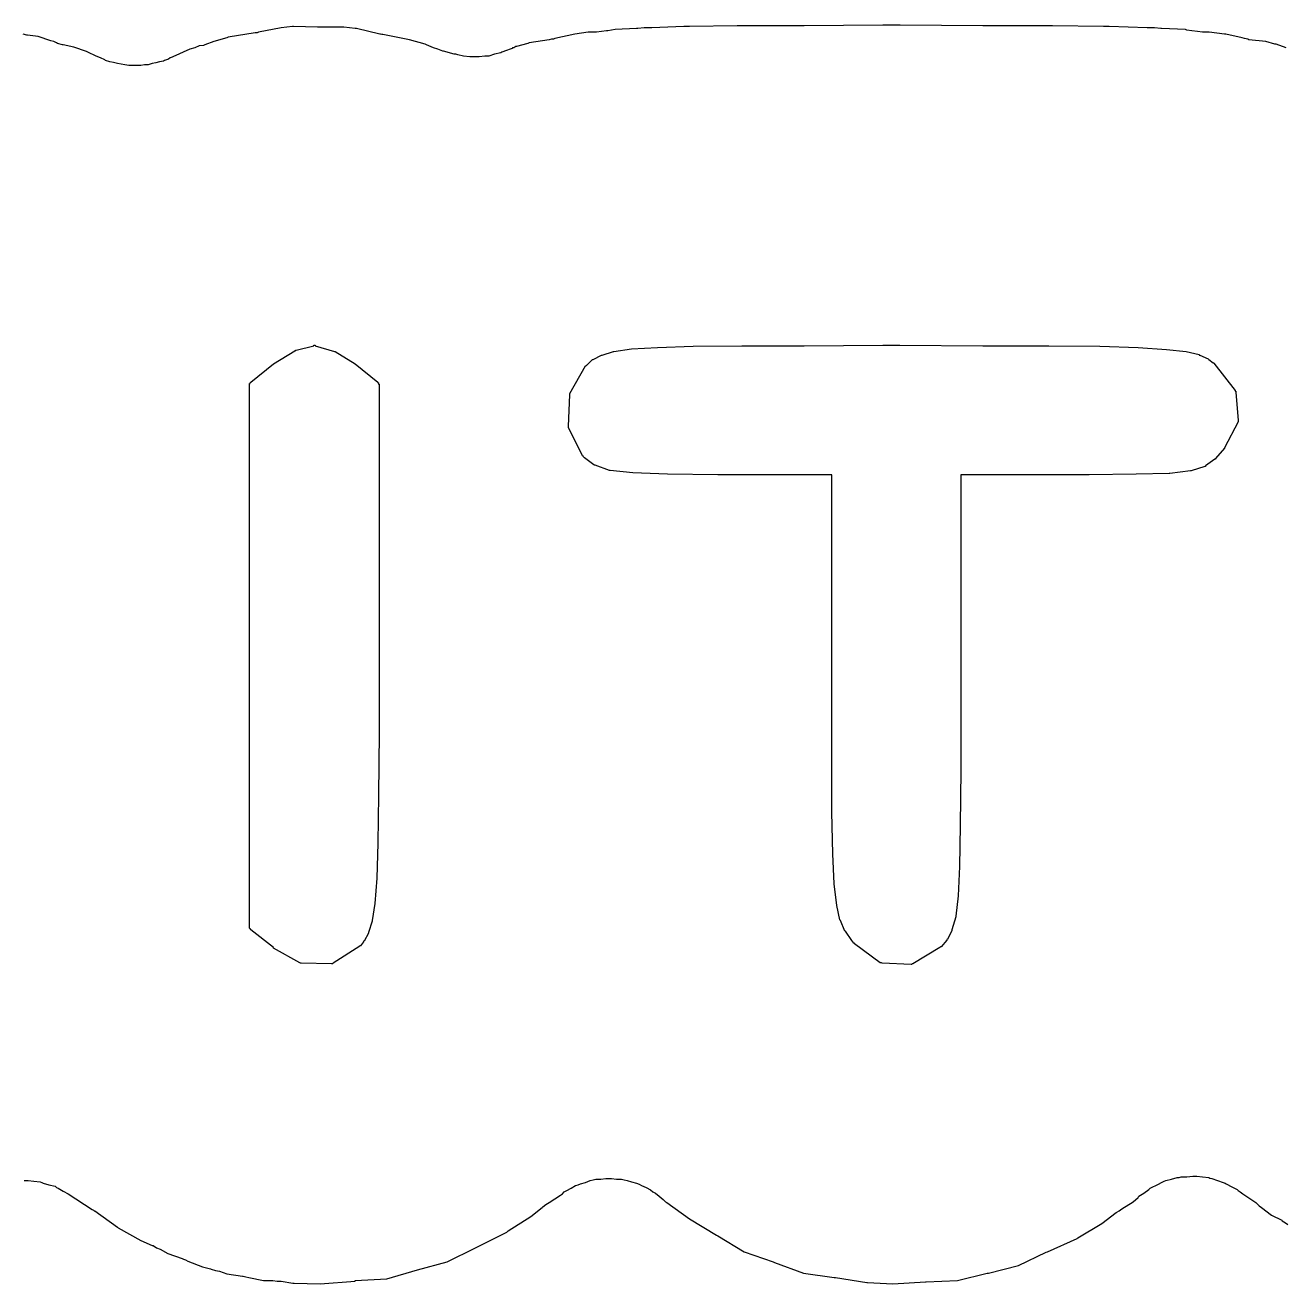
# Model space of a CAD drawing. Extents: x 102 to 177, y -151 to -48.
# Drawn here: x 136.072 to 138.075, y -130.552 to -128.553 of the extents above; entities that cross this region are included whole.
import ezdxf

# ---------------------------------------------------------------- set-up
doc = ezdxf.new("R2010")
doc.units = 0
doc.layers.add('BLACK', color=7, linetype='CONTINUOUS')

msp = doc.modelspace()

# ---------------------------------------------------------------- linework, layer by layer
at = {"layer": 'BLACK', "linetype": 'CONTINUOUS'}
for p, q in [((136.074, -128.569), (136.068, -128.567)), ((136.075, -128.569), (136.074, -128.569)), ((136.092, -128.571), (136.075, -128.569)), ((136.112, -128.578), (136.092, -128.571)), ((136.394, -128.572), (136.392, -128.573)), ((136.437, -128.565), (136.394, -128.572)), ((136.438, -128.565), (136.437, -128.565)), ((136.44, -128.565), (136.438, -128.565)), ((136.442, -128.564), (136.44, -128.565)), ((136.478, -128.557), (136.442, -128.564)), ((136.487, -128.556), (136.478, -128.557)), ((136.478, -128.557), (136.478, -128.557)), ((136.496, -128.555), (136.487, -128.556)), ((136.498, -128.555), (136.496, -128.555)), ((136.536, -128.556), (136.498, -128.555)), ((136.498, -128.555), (136.498, -128.555)), ((136.537, -128.556), (136.536, -128.556)), ((136.539, -128.556), (136.537, -128.556)), ((136.541, -128.556), (136.539, -128.556)), ((136.578, -128.556), (136.541, -128.556)), ((136.587, -128.557), (136.578, -128.556)), ((136.578, -128.556), (136.578, -128.556)), ((136.596, -128.558), (136.587, -128.557)), ((136.598, -128.558), (136.596, -128.558)), ((136.635, -128.567), (136.598, -128.558)), ((136.598, -128.558), (136.598, -128.558)), ((136.636, -128.567), (136.635, -128.567)), ((136.638, -128.568), (136.636, -128.567)), ((136.64, -128.568), (136.638, -128.568)), ((136.682, -128.576), (136.64, -128.568)), ((136.945, -128.567), (136.913, -128.574)), ((136.966, -128.564), (136.945, -128.567)), ((136.968, -128.564), (136.966, -128.564)), ((136.979, -128.564), (136.968, -128.564)), ((136.987, -128.563), (136.979, -128.564)), ((136.995, -128.562), (136.987, -128.563)), ((136.997, -128.562), (136.995, -128.562)), ((137.009, -128.56), (136.997, -128.562)), ((137.043, -128.558), (137.009, -128.56)), ((137.045, -128.558), (137.043, -128.558)), ((137.055, -128.557), (137.045, -128.558)), ((137.045, -128.558), (137.045, -128.558)), ((137.065, -128.557), (137.055, -128.557)), ((137.067, -128.557), (137.065, -128.557)), ((137.118, -128.555), (137.067, -128.557)), ((137.067, -128.557), (137.067, -128.557)), ((137.126, -128.555), (137.118, -128.555)), ((137.127, -128.555), (137.126, -128.555)), ((137.126, -128.555), (137.126, -128.555)), ((137.203, -128.554), (137.127, -128.555)), ((137.208, -128.554), (137.203, -128.554)), ((137.306, -128.554), (137.208, -128.554)), ((137.208, -128.554), (137.208, -128.554)), ((137.308, -128.554), (137.306, -128.554)), ((137.309, -128.554), (137.308, -128.554)), ((137.308, -128.554), (137.308, -128.554)), ((137.434, -128.553), (137.309, -128.554)), ((137.461, -128.553), (137.434, -128.553)), ((137.434, -128.553), (137.434, -128.553)), ((137.434, -128.553), (137.434, -128.553)), ((137.434, -128.553), (137.434, -128.553)), ((137.434, -128.553), (137.434, -128.553)), ((137.434, -128.553), (137.434, -128.553)), ((137.461, -128.553), (137.461, -128.553)), ((137.461, -128.553), (137.461, -128.553)), ((137.461, -128.553), (137.461, -128.553)), ((137.462, -128.553), (137.461, -128.553)), ((137.461, -128.553), (137.461, -128.553)), ((137.593, -128.554), (137.462, -128.553)), ((137.595, -128.554), (137.593, -128.554)), ((137.7, -128.554), (137.595, -128.554)), ((137.595, -128.554), (137.595, -128.554)), ((137.595, -128.554), (137.595, -128.554)), ((137.704, -128.554), (137.7, -128.554)), ((137.785, -128.555), (137.704, -128.554)), ((137.704, -128.554), (137.704, -128.554)), ((137.793, -128.555), (137.785, -128.555)), ((137.794, -128.555), (137.793, -128.555)), ((137.854, -128.557), (137.794, -128.555)), ((137.863, -128.557), (137.854, -128.557)), ((137.864, -128.557), (137.863, -128.557)), ((137.866, -128.557), (137.864, -128.557)), ((137.876, -128.558), (137.866, -128.557)), ((137.877, -128.558), (137.876, -128.558)), ((137.915, -128.56), (137.877, -128.558)), ((137.917, -128.561), (137.915, -128.56)), ((137.925, -128.562), (137.917, -128.561)), ((137.934, -128.563), (137.925, -128.562)), ((137.942, -128.564), (137.934, -128.563)), ((137.944, -128.564), (137.942, -128.564)), ((137.953, -128.564), (137.944, -128.564)), ((137.977, -128.567), (137.953, -128.564)), ((137.979, -128.567), (137.977, -128.567)), ((138.005, -128.573), (137.979, -128.567)), ((136.117, -128.579), (136.112, -128.578)), ((136.121, -128.581), (136.117, -128.579)), ((136.123, -128.582), (136.121, -128.581)), ((136.131, -128.584), (136.123, -128.582)), ((136.132, -128.584), (136.131, -128.584)), ((136.131, -128.584), (136.131, -128.584)), ((136.149, -128.588), (136.132, -128.584)), ((136.169, -128.595), (136.149, -128.588)), ((136.333, -128.591), (136.306, -128.603)), ((136.341, -128.589), (136.333, -128.591)), ((136.348, -128.586), (136.341, -128.589)), ((136.355, -128.585), (136.348, -128.586)), ((136.357, -128.584), (136.355, -128.585)), ((136.371, -128.579), (136.357, -128.584)), ((136.392, -128.573), (136.371, -128.579)), ((136.707, -128.583), (136.682, -128.576)), ((136.709, -128.584), (136.707, -128.583)), ((136.72, -128.589), (136.709, -128.584)), ((136.727, -128.591), (136.72, -128.589)), ((136.735, -128.594), (136.727, -128.591)), ((136.845, -128.59), (136.833, -128.594)), ((136.846, -128.589), (136.845, -128.59)), ((136.848, -128.589), (136.846, -128.589)), ((136.846, -128.589), (136.846, -128.589)), ((136.851, -128.587), (136.848, -128.589)), ((136.852, -128.587), (136.851, -128.587)), ((136.87, -128.582), (136.852, -128.587)), ((136.872, -128.581), (136.87, -128.582)), ((136.904, -128.576), (136.872, -128.581)), ((136.908, -128.575), (136.904, -128.576)), ((136.911, -128.575), (136.908, -128.575)), ((136.913, -128.574), (136.911, -128.575)), ((138.009, -128.574), (138.005, -128.573)), ((138.014, -128.575), (138.009, -128.574)), ((138.016, -128.576), (138.014, -128.575)), ((138.043, -128.579), (138.016, -128.576)), ((138.057, -128.583), (138.043, -128.579)), ((138.059, -128.583), (138.057, -128.583)), ((138.075, -128.589), (138.059, -128.583)), ((136.171, -128.596), (136.169, -128.595)), ((136.184, -128.602), (136.171, -128.596)), ((136.191, -128.605), (136.184, -128.602)), ((136.198, -128.608), (136.191, -128.605)), ((136.199, -128.609), (136.198, -128.608)), ((136.206, -128.611), (136.199, -128.609)), ((136.212, -128.612), (136.206, -128.611)), ((136.218, -128.614), (136.212, -128.612)), ((136.285, -128.611), (136.279, -128.613)), ((136.291, -128.61), (136.285, -128.611)), ((136.293, -128.609), (136.291, -128.61)), ((136.299, -128.607), (136.293, -128.609)), ((136.302, -128.605), (136.299, -128.607)), ((136.305, -128.604), (136.302, -128.605)), ((136.306, -128.603), (136.305, -128.604)), ((136.736, -128.594), (136.735, -128.594)), ((136.753, -128.599), (136.736, -128.594)), ((136.756, -128.599), (136.753, -128.599)), ((136.759, -128.6), (136.756, -128.599)), ((136.768, -128.602), (136.759, -128.6)), ((136.778, -128.603), (136.768, -128.602)), ((136.78, -128.603), (136.778, -128.603)), ((136.783, -128.603), (136.78, -128.603)), ((136.793, -128.603), (136.783, -128.603)), ((136.802, -128.602), (136.793, -128.603)), ((136.805, -128.602), (136.802, -128.602)), ((136.808, -128.602), (136.805, -128.602)), ((136.817, -128.599), (136.808, -128.602)), ((136.827, -128.597), (136.817, -128.599)), ((136.829, -128.596), (136.827, -128.597)), ((136.832, -128.595), (136.829, -128.596)), ((136.833, -128.594), (136.832, -128.595)), ((136.224, -128.615), (136.218, -128.614)), ((136.23, -128.616), (136.224, -128.615)), ((136.236, -128.617), (136.23, -128.616)), ((136.242, -128.617), (136.236, -128.617)), ((136.248, -128.617), (136.242, -128.617)), ((136.255, -128.617), (136.248, -128.617)), ((136.261, -128.616), (136.255, -128.617)), ((136.267, -128.616), (136.261, -128.616)), ((136.273, -128.614), (136.267, -128.616)), ((136.279, -128.613), (136.273, -128.614)), ((136.466, -129.091), (136.5, -129.07)), ((136.5, -129.07), (136.5, -129.07)), ((136.5, -129.07), (136.501, -129.07)), ((136.501, -129.07), (136.501, -129.069)), ((136.501, -129.069), (136.502, -129.069)), ((136.501, -129.07), (136.501, -129.07)), ((136.501, -129.07), (136.501, -129.07)), ((136.501, -129.07), (136.501, -129.07)), ((136.502, -129.069), (136.53, -129.062)), ((136.53, -129.062), (136.53, -129.061)), ((136.53, -129.061), (136.531, -129.061)), ((136.53, -129.062), (136.53, -129.062)), ((136.53, -129.062), (136.53, -129.062)), ((136.531, -129.061), (136.531, -129.061)), ((136.531, -129.061), (136.531, -129.061)), ((136.531, -129.061), (136.531, -129.061)), ((136.531, -129.061), (136.532, -129.061)), ((136.532, -129.061), (136.532, -129.061)), ((136.532, -129.061), (136.532, -129.062)), ((136.532, -129.062), (136.532, -129.062)), ((136.532, -129.062), (136.563, -129.071)), ((136.563, -129.071), (136.563, -129.071)), ((136.563, -129.071), (136.563, -129.071)), ((136.563, -129.071), (136.563, -129.071)), ((136.563, -129.071), (136.564, -129.071)), ((136.564, -129.071), (136.564, -129.071)), ((136.564, -129.071), (136.564, -129.071)), ((136.564, -129.071), (136.564, -129.071)), ((136.564, -129.071), (136.596, -129.091)), ((136.988, -129.077), (137.006, -129.071)), ((137.006, -129.071), (137.006, -129.071)), ((137.006, -129.071), (137.007, -129.071)), ((137.007, -129.071), (137.035, -129.067)), ((137.007, -129.071), (137.007, -129.071)), ((137.035, -129.067), (137.076, -129.065)), ((137.035, -129.067), (137.035, -129.067)), ((137.035, -129.067), (137.035, -129.067)), ((137.035, -129.067), (137.035, -129.067)), ((137.076, -129.065), (137.133, -129.063)), ((137.076, -129.065), (137.076, -129.065)), ((137.076, -129.065), (137.076, -129.065)), ((137.076, -129.065), (137.076, -129.065)), ((137.133, -129.063), (137.21, -129.062)), ((137.133, -129.063), (137.133, -129.063)), ((137.133, -129.063), (137.133, -129.063)), ((137.133, -129.063), (137.133, -129.063)), ((137.21, -129.062), (137.21, -129.062)), ((137.21, -129.062), (137.309, -129.062)), ((137.309, -129.062), (137.434, -129.061)), ((137.309, -129.062), (137.309, -129.062)), ((137.434, -129.061), (137.434, -129.061)), ((137.434, -129.061), (137.461, -129.061)), ((137.461, -129.061), (137.461, -129.061)), ((137.461, -129.061), (137.593, -129.062)), ((137.593, -129.062), (137.593, -129.062)), ((137.593, -129.062), (137.697, -129.062)), ((137.697, -129.062), (137.698, -129.062)), ((137.698, -129.062), (137.779, -129.063)), ((137.779, -129.063), (137.779, -129.063)), ((137.779, -129.063), (137.779, -129.063)), ((137.779, -129.063), (137.779, -129.063)), ((137.779, -129.063), (137.84, -129.065)), ((137.84, -129.065), (137.84, -129.065)), ((137.84, -129.065), (137.84, -129.065)), ((137.84, -129.065), (137.84, -129.065)), ((137.84, -129.065), (137.885, -129.068)), ((137.885, -129.068), (137.885, -129.068)), ((137.885, -129.068), (137.885, -129.068)), ((137.885, -129.068), (137.885, -129.068)), ((137.885, -129.068), (137.916, -129.071)), ((137.916, -129.071), (137.916, -129.071)), ((137.916, -129.071), (137.916, -129.071)), ((137.916, -129.071), (137.916, -129.071)), ((137.916, -129.071), (137.937, -129.076)), ((136.43, -129.12), (136.466, -129.091)), ((136.466, -129.091), (136.466, -129.091)), ((136.466, -129.091), (136.466, -129.091)), ((136.466, -129.091), (136.466, -129.091)), ((136.596, -129.091), (136.596, -129.091)), ((136.596, -129.091), (136.596, -129.091)), ((136.596, -129.091), (136.596, -129.091)), ((136.596, -129.091), (136.632, -129.12)), ((136.963, -129.094), (136.963, -129.093)), ((136.963, -129.093), (136.963, -129.093)), ((136.963, -129.093), (136.963, -129.093)), ((136.963, -129.093), (136.963, -129.093)), ((136.963, -129.093), (136.964, -129.093)), ((136.964, -129.093), (136.973, -129.084)), ((136.973, -129.084), (136.973, -129.084)), ((136.973, -129.084), (136.973, -129.084)), ((136.973, -129.084), (136.973, -129.084)), ((136.973, -129.084), (136.974, -129.084)), ((136.974, -129.084), (136.987, -129.077)), ((136.974, -129.084), (136.974, -129.084)), ((136.974, -129.084), (136.974, -129.084)), ((136.974, -129.084), (136.974, -129.084)), ((136.987, -129.077), (136.987, -129.077)), ((136.987, -129.077), (136.987, -129.077)), ((136.987, -129.077), (136.987, -129.077)), ((136.987, -129.077), (136.987, -129.077)), ((136.987, -129.077), (136.988, -129.077)), ((136.988, -129.077), (136.988, -129.077)), ((136.988, -129.077), (136.988, -129.077)), ((137.937, -129.076), (137.937, -129.076)), ((137.937, -129.076), (137.937, -129.076)), ((137.937, -129.076), (137.937, -129.076)), ((137.937, -129.076), (137.937, -129.077)), ((137.937, -129.077), (137.938, -129.077)), ((137.938, -129.077), (137.951, -129.083)), ((137.951, -129.083), (137.951, -129.083)), ((137.951, -129.083), (137.952, -129.084)), ((137.952, -129.084), (137.952, -129.084)), ((137.952, -129.084), (137.959, -129.089)), ((137.959, -129.089), (137.959, -129.089)), ((137.959, -129.089), (137.959, -129.089)), ((137.959, -129.089), (137.959, -129.089)), ((137.959, -129.089), (137.959, -129.089)), ((137.959, -129.089), (137.96, -129.089)), ((137.96, -129.089), (137.96, -129.09)), ((137.96, -129.09), (137.96, -129.09)), ((137.96, -129.09), (137.994, -129.133)), ((136.937, -129.138), (136.962, -129.094)), ((136.962, -129.094), (136.963, -129.094)), ((136.963, -129.094), (136.963, -129.094)), ((136.428, -129.123), (136.428, -129.122)), ((136.428, -129.122), (136.429, -129.122)), ((136.428, -129.124), (136.428, -129.123)), ((136.428, -129.123), (136.428, -129.123)), ((136.428, -129.123), (136.428, -129.123)), ((136.428, -129.123), (136.428, -129.123)), ((136.428, -129.986), (136.428, -129.124)), ((136.428, -129.124), (136.428, -129.124)), ((136.429, -129.121), (136.43, -129.12)), ((136.429, -129.122), (136.429, -129.121)), ((136.429, -129.121), (136.429, -129.121)), ((136.429, -129.121), (136.429, -129.121)), ((136.429, -129.121), (136.429, -129.121)), ((136.429, -129.121), (136.429, -129.121)), ((136.429, -129.122), (136.429, -129.122)), ((136.429, -129.122), (136.429, -129.122)), ((136.43, -129.12), (136.43, -129.12)), ((136.43, -129.12), (136.43, -129.12)), ((136.43, -129.12), (136.43, -129.12)), ((136.632, -129.12), (136.632, -129.12)), ((136.632, -129.12), (136.632, -129.12)), ((136.632, -129.12), (136.632, -129.12)), ((136.632, -129.12), (136.632, -129.121)), ((136.632, -129.121), (136.633, -129.121)), ((136.633, -129.121), (136.633, -129.121)), ((136.633, -129.121), (136.633, -129.121)), ((136.633, -129.121), (136.633, -129.121)), ((136.633, -129.121), (136.633, -129.122)), ((136.633, -129.122), (136.633, -129.122)), ((136.633, -129.122), (136.633, -129.122)), ((136.633, -129.122), (136.633, -129.122)), ((136.633, -129.122), (136.633, -129.122)), ((136.633, -129.122), (136.633, -129.123)), ((136.633, -129.123), (136.634, -129.123)), ((136.634, -129.123), (136.634, -129.123)), ((136.634, -129.123), (136.634, -129.123)), ((136.634, -129.123), (136.634, -129.124)), ((136.634, -129.124), (136.634, -129.124)), ((136.634, -129.124), (136.634, -129.552)), ((137.994, -129.133), (137.994, -129.133)), ((137.994, -129.133), (137.994, -129.133)), ((137.994, -129.133), (137.994, -129.134)), ((136.935, -129.19), (136.937, -129.14)), ((136.937, -129.139), (136.937, -129.138)), ((136.937, -129.138), (136.937, -129.138)), ((136.937, -129.138), (136.937, -129.138)), ((136.937, -129.138), (136.937, -129.138)), ((136.937, -129.138), (136.937, -129.138)), ((136.937, -129.14), (136.937, -129.139)), ((136.937, -129.139), (136.937, -129.139)), ((136.937, -129.139), (136.937, -129.139)), ((136.937, -129.139), (136.937, -129.139)), ((136.937, -129.14), (136.937, -129.14)), ((136.937, -129.14), (136.937, -129.14)), ((137.994, -129.134), (137.994, -129.134)), ((137.994, -129.134), (137.994, -129.134)), ((137.994, -129.134), (137.995, -129.134)), ((137.995, -129.134), (137.995, -129.135)), ((137.995, -129.135), (137.995, -129.135)), ((137.995, -129.135), (137.995, -129.135)), ((137.995, -129.135), (137.995, -129.135)), ((137.995, -129.135), (137.995, -129.136)), ((137.995, -129.136), (137.999, -129.181)), ((136.935, -129.191), (136.935, -129.19)), ((136.935, -129.19), (136.935, -129.19)), ((136.935, -129.19), (136.935, -129.19)), ((136.935, -129.192), (136.935, -129.191)), ((136.935, -129.191), (136.935, -129.191)), ((136.935, -129.191), (136.935, -129.191)), ((136.935, -129.191), (136.935, -129.191)), ((136.957, -129.237), (136.935, -129.192)), ((136.935, -129.192), (136.935, -129.192)), ((136.935, -129.192), (136.935, -129.192)), ((136.935, -129.192), (136.935, -129.192)), ((136.935, -129.192), (136.935, -129.192)), ((137.999, -129.183), (137.977, -129.224)), ((137.999, -129.181), (137.999, -129.181)), ((137.999, -129.181), (137.999, -129.181)), ((137.999, -129.181), (137.999, -129.181)), ((137.999, -129.181), (137.999, -129.182)), ((137.999, -129.182), (137.999, -129.182)), ((137.999, -129.182), (137.999, -129.182)), ((137.999, -129.182), (137.999, -129.182)), ((137.999, -129.182), (137.999, -129.182)), ((137.999, -129.182), (137.999, -129.183)), ((137.999, -129.183), (137.999, -129.183)), ((137.999, -129.183), (137.999, -129.183)), ((137.977, -129.225), (137.963, -129.241)), ((137.977, -129.224), (137.977, -129.224)), ((137.977, -129.224), (137.977, -129.224)), ((137.977, -129.224), (137.977, -129.224)), ((137.977, -129.224), (137.977, -129.225)), ((137.977, -129.225), (137.977, -129.225)), ((137.977, -129.225), (137.977, -129.225)), ((137.977, -129.225), (137.977, -129.225)), ((136.958, -129.237), (136.957, -129.237)), ((136.957, -129.237), (136.957, -129.237)), ((136.957, -129.237), (136.957, -129.237)), ((136.958, -129.238), (136.958, -129.237)), ((136.958, -129.237), (136.958, -129.237)), ((136.958, -129.237), (136.958, -129.237)), ((136.96, -129.24), (136.958, -129.238)), ((136.958, -129.238), (136.958, -129.238)), ((136.975, -129.251), (136.96, -129.24)), ((136.96, -129.24), (136.96, -129.24)), ((136.96, -129.24), (136.96, -129.24)), ((136.96, -129.24), (136.96, -129.24)), ((136.976, -129.252), (136.975, -129.251)), ((136.977, -129.252), (136.976, -129.252)), ((136.976, -129.252), (136.976, -129.252)), ((136.976, -129.252), (136.976, -129.252)), ((136.976, -129.252), (136.976, -129.252)), ((136.976, -129.252), (136.976, -129.252)), ((137, -129.26), (136.977, -129.252)), ((136.977, -129.252), (136.977, -129.252)), ((137.962, -129.242), (137.947, -129.253)), ((137.947, -129.253), (137.947, -129.253)), ((137.947, -129.253), (137.947, -129.254)), ((137.963, -129.242), (137.962, -129.242)), ((137.962, -129.242), (137.962, -129.242)), ((137.962, -129.242), (137.962, -129.242)), ((137.963, -129.241), (137.963, -129.241)), ((137.963, -129.241), (137.963, -129.241)), ((137.963, -129.241), (137.963, -129.242)), ((137.963, -129.242), (137.963, -129.242)), ((137.001, -129.26), (137, -129.26)), ((137, -129.26), (137, -129.26)), ((137, -129.26), (137, -129.26)), ((137.037, -129.264), (137.001, -129.26)), ((137.092, -129.266), (137.037, -129.264)), ((137.037, -129.264), (137.037, -129.264)), ((137.037, -129.264), (137.037, -129.264)), ((137.037, -129.264), (137.037, -129.264)), ((137.172, -129.267), (137.092, -129.266)), ((137.092, -129.266), (137.092, -129.266)), ((137.092, -129.266), (137.092, -129.266)), ((137.092, -129.266), (137.092, -129.266)), ((137.353, -129.267), (137.172, -129.267)), ((137.353, -129.613), (137.353, -129.267)), ((137.747, -129.267), (137.558, -129.267)), ((137.558, -129.267), (137.558, -129.623)), ((137.762, -129.267), (137.747, -129.267)), ((137.837, -129.266), (137.762, -129.267)), ((137.762, -129.267), (137.762, -129.267)), ((137.889, -129.265), (137.837, -129.266)), ((137.837, -129.266), (137.837, -129.266)), ((137.837, -129.266), (137.837, -129.266)), ((137.837, -129.266), (137.837, -129.266)), ((137.89, -129.265), (137.889, -129.265)), ((137.889, -129.265), (137.889, -129.265)), ((137.889, -129.265), (137.889, -129.265)), ((137.923, -129.261), (137.89, -129.265)), ((137.924, -129.261), (137.923, -129.261)), ((137.946, -129.254), (137.924, -129.261)), ((137.924, -129.261), (137.924, -129.261)), ((137.924, -129.261), (137.924, -129.261)), ((137.947, -129.254), (137.946, -129.254)), ((137.946, -129.254), (137.946, -129.254)), ((137.946, -129.254), (137.946, -129.254)), ((137.947, -129.254), (137.947, -129.254)), ((137.947, -129.254), (137.947, -129.254)), ((136.634, -129.552), (136.634, -129.677)), ((137.353, -129.714), (137.353, -129.613)), ((137.558, -129.623), (137.558, -129.736)), ((136.634, -129.677), (136.633, -129.776)), ((136.634, -129.677), (136.634, -129.677)), ((137.353, -129.803), (137.353, -129.714)), ((137.353, -129.714), (137.353, -129.714)), ((137.558, -129.736), (137.557, -129.824)), ((137.558, -129.736), (137.558, -129.736)), ((136.633, -129.776), (136.632, -129.852)), ((136.633, -129.776), (136.633, -129.776)), ((137.355, -129.869), (137.353, -129.803)), ((137.353, -129.803), (137.353, -129.803)), ((137.557, -129.824), (137.556, -129.889)), ((137.557, -129.824), (137.557, -129.824)), ((137.557, -129.824), (137.557, -129.824)), ((136.632, -129.852), (136.63, -129.908)), ((136.632, -129.852), (136.632, -129.852)), ((136.632, -129.852), (136.632, -129.852)), ((136.632, -129.852), (136.632, -129.852)), ((137.357, -129.917), (137.355, -129.869)), ((137.355, -129.869), (137.355, -129.869)), ((137.355, -129.869), (137.355, -129.869)), ((137.355, -129.869), (137.355, -129.869)), ((137.556, -129.889), (137.554, -129.936)), ((137.556, -129.889), (137.556, -129.889)), ((137.556, -129.889), (137.556, -129.889)), ((137.556, -129.889), (137.556, -129.889)), ((136.63, -129.908), (136.627, -129.948)), ((136.63, -129.908), (136.63, -129.908)), ((136.63, -129.908), (136.63, -129.908)), ((136.63, -129.908), (136.63, -129.908)), ((137.361, -129.951), (137.357, -129.917)), ((137.357, -129.917), (137.357, -129.917)), ((137.357, -129.917), (137.357, -129.917)), ((137.357, -129.917), (137.357, -129.917)), ((136.627, -129.948), (136.623, -129.975)), ((136.627, -129.948), (136.627, -129.948)), ((136.627, -129.948), (136.627, -129.948)), ((136.627, -129.948), (136.627, -129.948)), ((137.366, -129.974), (137.361, -129.951)), ((137.361, -129.951), (137.361, -129.951)), ((137.361, -129.951), (137.361, -129.951)), ((137.361, -129.951), (137.361, -129.951)), ((137.554, -129.936), (137.55, -129.968)), ((137.554, -129.936), (137.554, -129.936)), ((137.554, -129.936), (137.554, -129.936)), ((137.554, -129.936), (137.554, -129.936)), ((137.367, -129.975), (137.366, -129.974)), ((137.55, -129.969), (137.544, -129.99)), ((137.55, -129.968), (137.55, -129.968)), ((137.55, -129.968), (137.55, -129.968)), ((137.55, -129.968), (137.55, -129.969)), ((136.428, -129.987), (136.428, -129.986)), ((136.428, -129.986), (136.428, -129.986)), ((136.428, -129.986), (136.428, -129.986)), ((136.429, -129.988), (136.428, -129.987)), ((136.428, -129.987), (136.428, -129.987)), ((136.428, -129.987), (136.428, -129.987)), ((136.428, -129.987), (136.428, -129.987)), ((136.429, -129.989), (136.429, -129.988)), ((136.429, -129.988), (136.429, -129.988)), ((136.429, -129.988), (136.429, -129.988)), ((136.429, -129.988), (136.429, -129.988)), ((136.429, -129.988), (136.429, -129.988)), ((136.43, -129.989), (136.429, -129.989)), ((136.429, -129.989), (136.429, -129.989)), ((136.429, -129.989), (136.429, -129.989)), ((136.43, -129.99), (136.43, -129.989)), ((136.43, -129.989), (136.43, -129.989)), ((136.466, -130.018), (136.43, -129.99)), ((136.43, -129.99), (136.43, -129.99)), ((136.43, -129.99), (136.43, -129.99)), ((136.623, -129.976), (136.617, -129.994)), ((136.617, -129.994), (136.617, -129.994)), ((136.617, -129.994), (136.617, -129.994)), ((136.617, -129.994), (136.617, -129.994)), ((136.617, -129.994), (136.617, -129.995)), ((136.623, -129.975), (136.623, -129.975)), ((136.623, -129.975), (136.623, -129.976)), ((136.623, -129.976), (136.623, -129.976)), ((137.374, -129.992), (137.367, -129.975)), ((137.367, -129.975), (137.367, -129.975)), ((137.367, -129.975), (137.367, -129.975)), ((137.367, -129.975), (137.367, -129.975)), ((137.367, -129.975), (137.367, -129.975)), ((137.375, -129.992), (137.374, -129.992)), ((137.374, -129.992), (137.374, -129.992)), ((137.385, -130.007), (137.375, -129.992)), ((137.375, -129.992), (137.375, -129.992)), ((137.544, -129.991), (137.537, -130.005)), ((137.544, -129.99), (137.544, -129.99)), ((137.544, -129.99), (137.544, -129.99)), ((137.544, -129.99), (137.544, -129.99)), ((137.544, -129.99), (137.544, -129.99)), ((137.544, -129.99), (137.544, -129.991)), ((137.544, -129.991), (137.544, -129.991)), ((137.544, -129.991), (137.544, -129.991)), ((136.609, -130.009), (136.604, -130.015)), ((136.61, -130.008), (136.609, -130.008)), ((136.609, -130.008), (136.609, -130.008)), ((136.609, -130.008), (136.609, -130.009)), ((136.617, -129.995), (136.61, -130.008)), ((136.617, -129.995), (136.617, -129.995)), ((136.617, -129.995), (136.617, -129.995)), ((136.617, -129.995), (136.617, -129.995)), ((137.388, -130.011), (137.385, -130.007)), ((137.385, -130.007), (137.385, -130.007)), ((137.385, -130.007), (137.385, -130.007)), ((137.385, -130.007), (137.385, -130.007)), ((137.389, -130.011), (137.388, -130.011)), ((137.388, -130.011), (137.388, -130.011)), ((137.388, -130.011), (137.388, -130.011)), ((137.388, -130.011), (137.388, -130.011)), ((137.389, -130.012), (137.389, -130.011)), ((137.389, -130.011), (137.389, -130.011)), ((137.389, -130.011), (137.389, -130.011)), ((137.43, -130.042), (137.389, -130.012)), ((137.536, -130.006), (137.527, -130.017)), ((137.537, -130.005), (137.536, -130.005)), ((137.536, -130.005), (137.536, -130.006)), ((137.536, -130.006), (137.536, -130.006)), ((137.536, -130.006), (137.536, -130.006)), ((137.537, -130.005), (137.537, -130.005)), ((137.537, -130.005), (137.537, -130.005)), ((137.537, -130.005), (137.537, -130.005)), ((136.466, -130.019), (136.466, -130.018)), ((136.508, -130.042), (136.466, -130.019)), ((136.466, -130.019), (136.466, -130.019)), ((136.466, -130.019), (136.466, -130.019)), ((136.603, -130.016), (136.561, -130.043)), ((136.604, -130.015), (136.603, -130.015)), ((136.603, -130.015), (136.603, -130.016)), ((136.603, -130.016), (136.603, -130.016)), ((136.603, -130.016), (136.603, -130.016)), ((136.604, -130.015), (136.604, -130.015)), ((136.604, -130.015), (136.604, -130.015)), ((136.604, -130.015), (136.604, -130.015)), ((137.525, -130.018), (137.482, -130.044)), ((137.526, -130.017), (137.525, -130.018)), ((137.527, -130.017), (137.526, -130.017)), ((137.526, -130.017), (137.526, -130.017)), ((137.526, -130.017), (137.526, -130.017)), ((137.526, -130.017), (137.526, -130.017)), ((137.526, -130.017), (137.526, -130.017)), ((137.527, -130.017), (137.527, -130.017)), ((136.509, -130.043), (136.508, -130.042)), ((136.508, -130.042), (136.508, -130.042)), ((136.508, -130.042), (136.508, -130.042)), ((136.51, -130.043), (136.509, -130.043)), ((136.509, -130.043), (136.509, -130.043)), ((136.509, -130.043), (136.509, -130.043)), ((136.509, -130.043), (136.509, -130.043)), ((136.558, -130.044), (136.51, -130.043)), ((136.51, -130.043), (136.51, -130.043)), ((136.51, -130.043), (136.51, -130.043)), ((136.51, -130.043), (136.51, -130.043)), ((136.51, -130.043), (136.51, -130.043)), ((136.559, -130.044), (136.558, -130.044)), ((136.558, -130.044), (136.558, -130.044)), ((136.56, -130.044), (136.559, -130.044)), ((136.561, -130.043), (136.56, -130.044)), ((136.56, -130.044), (136.56, -130.044)), ((136.56, -130.044), (136.56, -130.044)), ((136.56, -130.044), (136.56, -130.044)), ((136.561, -130.043), (136.561, -130.043)), ((137.431, -130.042), (137.43, -130.042)), ((137.432, -130.042), (137.431, -130.042)), ((137.431, -130.042), (137.431, -130.042)), ((137.431, -130.042), (137.431, -130.042)), ((137.431, -130.042), (137.431, -130.042)), ((137.433, -130.043), (137.432, -130.042)), ((137.432, -130.042), (137.432, -130.042)), ((137.432, -130.042), (137.432, -130.042)), ((137.432, -130.042), (137.432, -130.042)), ((137.479, -130.045), (137.433, -130.043)), ((137.433, -130.043), (137.433, -130.043)), ((137.433, -130.043), (137.433, -130.043)), ((137.433, -130.043), (137.433, -130.043)), ((137.433, -130.043), (137.433, -130.043)), ((137.48, -130.045), (137.479, -130.045)), ((137.479, -130.045), (137.479, -130.045)), ((137.481, -130.044), (137.48, -130.045)), ((137.48, -130.045), (137.48, -130.045)), ((137.48, -130.045), (137.48, -130.045)), ((137.48, -130.045), (137.48, -130.045)), ((137.482, -130.044), (137.481, -130.044)), ((137.481, -130.044), (137.481, -130.044)), ((137.481, -130.044), (137.481, -130.044)), ((137.481, -130.044), (137.481, -130.044)), ((137.482, -130.044), (137.482, -130.044)), ((136.07, -130.388), (136.073, -130.388)), ((136.073, -130.388), (136.076, -130.388)), ((136.076, -130.388), (136.085, -130.389)), ((136.085, -130.389), (136.095, -130.39)), ((136.095, -130.39), (136.098, -130.391)), ((136.098, -130.391), (136.1, -130.392)), ((136.1, -130.392), (136.109, -130.395)), ((136.109, -130.395), (136.119, -130.397)), ((136.946, -130.396), (136.95, -130.395)), ((136.95, -130.395), (136.954, -130.393)), ((136.954, -130.393), (136.962, -130.391)), ((136.962, -130.391), (136.969, -130.388)), ((136.969, -130.388), (136.974, -130.387)), ((136.974, -130.387), (136.978, -130.386)), ((136.978, -130.386), (136.986, -130.386)), ((136.986, -130.386), (136.994, -130.385)), ((136.994, -130.385), (136.998, -130.385)), ((136.998, -130.385), (137.003, -130.385)), ((137.003, -130.385), (137.011, -130.386)), ((137.011, -130.386), (137.019, -130.386)), ((137.019, -130.386), (137.023, -130.387)), ((137.023, -130.387), (137.028, -130.388)), ((137.028, -130.388), (137.035, -130.39)), ((137.035, -130.39), (137.043, -130.392)), ((137.043, -130.392), (137.047, -130.394)), ((137.047, -130.394), (137.051, -130.396)), ((137.861, -130.399), (137.87, -130.395)), ((137.87, -130.395), (137.879, -130.39)), ((137.879, -130.39), (137.881, -130.389)), ((137.881, -130.389), (137.884, -130.388)), ((137.884, -130.388), (137.893, -130.386)), ((137.893, -130.386), (137.902, -130.383)), ((137.902, -130.383), (137.905, -130.383)), ((137.905, -130.383), (137.908, -130.382)), ((137.908, -130.382), (137.917, -130.382)), ((137.917, -130.382), (137.927, -130.381)), ((137.927, -130.381), (137.93, -130.381)), ((137.93, -130.381), (137.933, -130.381)), ((137.933, -130.381), (137.942, -130.382)), ((137.942, -130.382), (137.952, -130.383)), ((137.952, -130.383), (137.954, -130.384)), ((137.954, -130.384), (137.957, -130.385)), ((137.957, -130.385), (137.966, -130.388)), ((137.966, -130.388), (137.975, -130.391)), ((137.975, -130.391), (137.978, -130.392)), ((137.978, -130.392), (137.98, -130.393)), ((137.98, -130.393), (137.989, -130.398)), ((136.119, -130.397), (136.121, -130.399)), ((136.121, -130.399), (136.124, -130.4)), ((136.124, -130.4), (136.132, -130.405)), ((136.132, -130.405), (136.14, -130.409)), ((136.14, -130.409), (136.178, -130.434)), ((136.904, -130.423), (136.922, -130.411)), ((136.922, -130.411), (136.925, -130.409)), ((136.925, -130.409), (136.928, -130.406)), ((136.928, -130.406), (136.932, -130.404)), ((136.932, -130.404), (136.939, -130.4)), ((136.939, -130.4), (136.946, -130.396)), ((137.051, -130.396), (137.058, -130.399)), ((137.058, -130.399), (137.065, -130.403)), ((137.065, -130.403), (137.069, -130.406)), ((137.069, -130.406), (137.073, -130.408)), ((137.073, -130.408), (137.079, -130.413)), ((137.079, -130.413), (137.085, -130.418)), ((137.832, -130.422), (137.84, -130.415)), ((137.84, -130.415), (137.841, -130.413)), ((137.841, -130.413), (137.849, -130.408)), ((137.849, -130.408), (137.857, -130.402)), ((137.857, -130.402), (137.859, -130.4)), ((137.859, -130.4), (137.861, -130.399)), ((137.989, -130.398), (137.997, -130.402)), ((137.997, -130.402), (137.999, -130.404)), ((137.999, -130.404), (138.002, -130.406)), ((138.002, -130.406), (138.006, -130.409)), ((138.006, -130.409), (138.027, -130.423)), ((136.178, -130.434), (136.18, -130.435)), ((136.18, -130.435), (136.181, -130.436)), ((136.875, -130.445), (136.893, -130.431)), ((136.893, -130.431), (136.894, -130.43)), ((136.894, -130.43), (136.899, -130.426)), ((136.899, -130.426), (136.904, -130.423)), ((137.085, -130.418), (137.089, -130.422)), ((137.089, -130.422), (137.091, -130.423)), ((137.091, -130.423), (137.127, -130.449)), ((137.81, -130.436), (137.814, -130.433)), ((137.814, -130.433), (137.832, -130.422)), ((138.027, -130.423), (138.028, -130.424)), ((138.028, -130.424), (138.032, -130.428)), ((138.032, -130.428), (138.036, -130.431)), ((138.036, -130.431), (138.052, -130.443)), ((136.181, -130.436), (136.182, -130.436)), ((136.182, -130.436), (136.218, -130.462)), ((136.839, -130.468), (136.875, -130.445)), ((137.127, -130.449), (137.17, -130.475)), ((137.782, -130.456), (137.805, -130.439)), ((137.805, -130.439), (137.806, -130.438)), ((137.806, -130.438), (137.81, -130.436)), ((138.052, -130.443), (138.068, -130.451)), ((138.068, -130.451), (138.069, -130.452)), ((138.069, -130.452), (138.074, -130.455)), ((138.074, -130.455), (138.078, -130.458)), ((136.218, -130.462), (136.219, -130.463)), ((136.219, -130.463), (136.255, -130.483)), ((136.787, -130.495), (136.837, -130.47)), ((136.837, -130.47), (136.839, -130.468)), ((137.17, -130.475), (137.172, -130.476)), ((137.744, -130.479), (137.782, -130.456)), ((136.255, -130.483), (136.273, -130.491)), ((136.273, -130.491), (136.275, -130.491)), ((136.275, -130.491), (136.28, -130.495)), ((136.28, -130.495), (136.286, -130.497)), ((136.742, -130.517), (136.787, -130.495)), ((136.787, -130.495), (136.787, -130.495)), ((137.172, -130.476), (137.172, -130.476)), ((137.172, -130.476), (137.172, -130.476)), ((137.172, -130.476), (137.214, -130.501)), ((137.696, -130.501), (137.743, -130.48)), ((137.743, -130.48), (137.744, -130.479)), ((137.744, -130.479), (137.744, -130.479)), ((137.744, -130.479), (137.744, -130.479)), ((137.744, -130.479), (137.744, -130.479)), ((137.744, -130.479), (137.744, -130.479)), ((136.286, -130.497), (136.298, -130.504)), ((136.298, -130.504), (136.321, -130.512)), ((136.321, -130.512), (136.323, -130.513)), ((136.323, -130.513), (136.326, -130.514)), ((136.326, -130.514), (136.33, -130.516)), ((137.214, -130.501), (137.26, -130.517)), ((137.65, -130.523), (137.694, -130.502)), ((137.694, -130.502), (137.696, -130.501)), ((137.696, -130.501), (137.696, -130.501)), ((136.33, -130.516), (136.353, -130.525)), ((136.353, -130.525), (136.366, -130.528)), ((136.366, -130.528), (136.367, -130.529)), ((136.367, -130.529), (136.374, -130.531)), ((136.374, -130.531), (136.38, -130.532)), ((136.38, -130.532), (136.392, -130.536)), ((136.646, -130.544), (136.695, -130.53)), ((136.695, -130.53), (136.742, -130.517)), ((136.695, -130.53), (136.695, -130.53)), ((136.695, -130.53), (136.695, -130.53)), ((137.26, -130.517), (137.262, -130.518)), ((137.262, -130.518), (137.262, -130.518)), ((137.262, -130.518), (137.262, -130.518)), ((137.262, -130.518), (137.308, -130.535)), ((137.308, -130.535), (137.357, -130.542)), ((137.553, -130.547), (137.6, -130.535)), ((137.6, -130.535), (137.602, -130.535)), ((137.602, -130.535), (137.65, -130.523)), ((137.602, -130.535), (137.602, -130.535)), ((137.602, -130.535), (137.602, -130.535)), ((137.602, -130.535), (137.602, -130.535)), ((137.602, -130.535), (137.602, -130.535)), ((136.392, -130.536), (136.417, -130.54)), ((136.417, -130.54), (136.418, -130.54)), ((136.418, -130.54), (136.422, -130.541)), ((136.422, -130.541), (136.427, -130.542)), ((136.427, -130.542), (136.45, -130.547)), ((136.45, -130.547), (136.464, -130.547)), ((136.464, -130.547), (136.465, -130.547)), ((136.465, -130.547), (136.472, -130.548)), ((136.472, -130.548), (136.478, -130.548)), ((136.478, -130.548), (136.497, -130.551)), ((136.497, -130.551), (136.499, -130.551)), ((136.499, -130.551), (136.54, -130.552)), ((136.54, -130.552), (136.596, -130.548)), ((136.596, -130.547), (136.646, -130.544)), ((136.596, -130.548), (136.596, -130.547)), ((136.596, -130.547), (136.596, -130.547)), ((137.357, -130.542), (137.359, -130.542)), ((137.359, -130.542), (137.359, -130.542)), ((137.359, -130.542), (137.359, -130.542)), ((137.359, -130.542), (137.409, -130.55)), ((137.409, -130.55), (137.41, -130.55)), ((137.41, -130.55), (137.45, -130.552)), ((137.45, -130.552), (137.502, -130.549)), ((137.502, -130.549), (137.503, -130.549)), ((137.503, -130.549), (137.553, -130.547)), ((137.503, -130.549), (137.503, -130.549)), ((137.503, -130.549), (137.503, -130.549)), ((137.503, -130.549), (137.503, -130.549)), ((137.503, -130.549), (137.503, -130.549))]:
    msp.add_line(p, q, dxfattribs=at)

doc.saveas('drawing.dxf')
